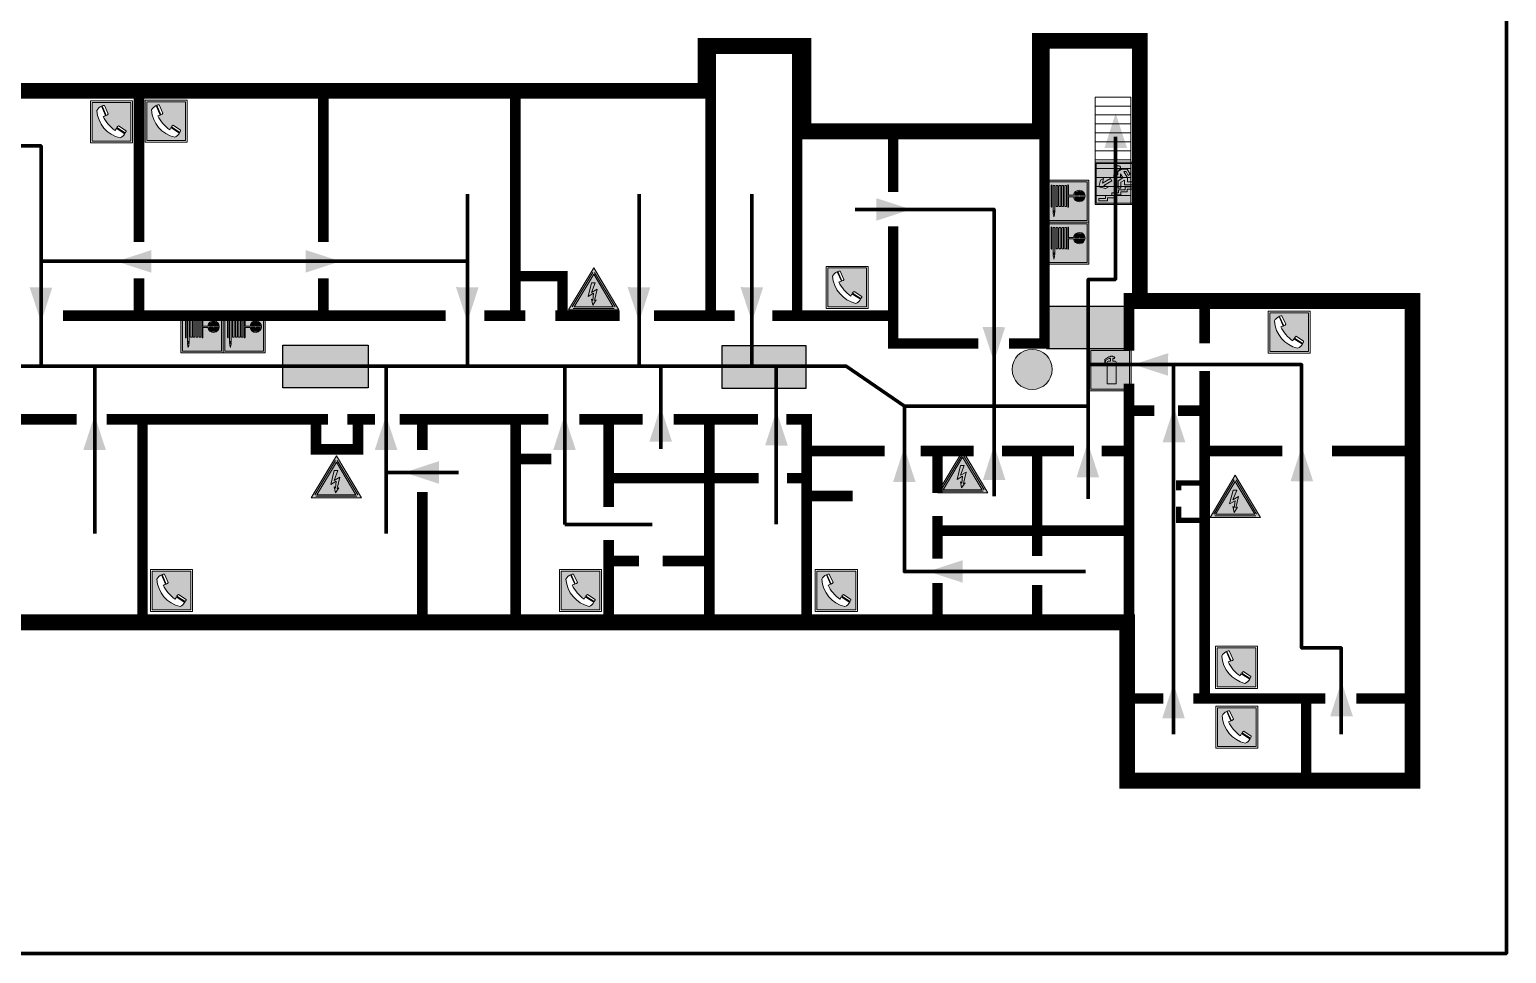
# Model space of a CAD drawing. Header units: millimetres. Extents: x 13810 to 67229, y 12374 to 21950.
# Drawn here: x 27938.9 to 28219.3, y 18689 to 18864.5 of the extents above; entities that cross this region are included whole.
import ezdxf

# ---------------------------------------------------------------- set-up
doc = ezdxf.new("R2010")
doc.units = ezdxf.units.MM
doc.layers.add('План_Штампы', color=7, linetype='Continuous')

# ---------------------------------------------------------------- blocks, each defined once
blk = doc.blocks.new('A$C7B4425F7')
at = {"true_color": 0xffffff}
blk.add_hatch(color=7, dxfattribs=at).paths.add_polyline_path([(0, 0), (-16, 0), (-16, -8), (0, -8)])
h = blk.add_hatch(color=126)
h.paths.add_polyline_path([(-0.2, -0.2), (-15.8, -0.2), (-15.8, -7.8), (-0.2, -7.8)])
h.paths.add_polyline_path([(-11.76, -2.03), (-11.76, -3.66), (-11.17, -3.66, -0.568275), (-11.17, -6.18), (-12.58, -6.18), (-12.58, -2.03)], flags=16)
h.paths.add_polyline_path([(-13.33, -4.12, -0.495768), (-13.59, -6.18), (-15.03, -6.18), (-15.03, -2.03), (-13.59, -2.03, -0.487973)], flags=16)
h.paths.add_polyline_path([(-10.25, -2.03), (-9.48, -2.03), (-9.48, -6.18), (-10.25, -6.18)], flags=16)
h.paths.add_polyline_path([(-13.84, -3.69), (-14.24, -3.69), (-14.24, -3.03), (-13.9, -3.03, -0.692621)], flags=0)
h.paths.add_polyline_path([(-9.15, -2.03), (-8.4, -2.03), (-8.04, -3.07), (-7.68, -2.03), (-6.93, -2.03), (-7.64, -4.1), (-6.93, -6.18), (-7.68, -6.18), (-8.04, -5.14), (-8.4, -6.18), (-9.15, -6.18), (-8.44, -4.1)], flags=16)
h.paths.add_polyline_path([(-11.76, -4.46), (-11.42, -4.46, -0.692621), (-11.36, -5.12), (-11.76, -5.12)], flags=0)
h.paths.add_polyline_path([(-13.9, -5.2), (-14.24, -5.2), (-14.24, -4.55), (-13.84, -4.55, -0.708038)], flags=0)
edge = h.paths.add_edge_path(flags=16)
edge.add_ellipse((-5.51, -4.08), major_axis=(0, 2.05), ratio=0.586184, start_angle=0, end_angle=360)
edge = h.paths.add_edge_path(flags=0)
edge.add_ellipse((-5.51, -4.08), major_axis=(0, 1.14), ratio=0.454828, start_angle=0, end_angle=360)
h.paths.add_polyline_path([(-4.13, -4.96, 0.377264), (-3.48, -4.52, 0.0555), (-3.16, -2.03), (-1.66, -2.03), (-1.66, -4.96), (-0.96, -4.96), (-0.96, -7.01), (-1.75, -7.01), (-1.75, -6.18), (-3.3, -6.18), (-3.3, -7.02), (-4.13, -7.02)], flags=16)
h.paths.add_polyline_path([(-2.73, -2.91), (-2.28, -2.91), (-2.28, -4.96), (-3.05, -4.96, 0.079136)], flags=0)
at = {"color": 126}
blk.add_lwpolyline([(-16, -8), (0, -8), (0, 0), (-16, 0)], close=True, dxfattribs=at)
blk = doc.blocks.new('вниз 3')
at = {"lineweight": 0, "true_color": 0xffffff}
h = blk.add_hatch(color=7, dxfattribs=at)
h.dxf.hatch_style = 1
h.paths.add_polyline_path([(40997.5, -4475.69), (40997.25, -4475.28), (40995.76, -4476.15), (40995.97, -4475.23), (40995.39, -4475.56), (40995.05, -4476.83), (40996.33, -4477.17), (40996.91, -4476.83), (40996, -4476.55)], flags=0)
h.paths.add_polyline_path([(40999.81, -4473.95), (41000.22, -4473.95), (41000.64, -4474.67), (41001.03, -4474.43), (41000.46, -4473.49), (41000.42, -4473.49), (40999.43, -4473.49), (40998.68, -4473.92), (40998.68, -4474.57), (40997.88, -4474.57), (40997.88, -4475), (40999.14, -4475), (40999.14, -4474.43), (40999.14, -4474.38), (40999.59, -4475.15), (40998.72, -4475.67), (40998.72, -4477.06), (40999.24, -4477.06), (40999.24, -4475.96), (40999.95, -4475.56), (40999.95, -4476.43), (41001.61, -4476.43), (41001.61, -4475.88), (41000.47, -4475.88), (41000.47, -4475.12)], flags=0)
h.paths.add_polyline_path([(40999.2, -4473.24, 1), (40998.35, -4473.24, 1)], flags=0)
h.paths.add_polyline_path([(41000.46, -4477.26), (41001.69, -4477.26), (41001.69, -4476.84), (41000.03, -4476.84), (41000.03, -4477.39), (40998.78, -4477.39), (40998.78, -4477.95), (40997.53, -4477.95), (40997.53, -4478.5), (40996.29, -4478.5), (40996.29, -4479.06), (40995.05, -4479.06), (40995.05, -4479.48), (40995.29, -4479.48), (40996.72, -4479.48), (40996.72, -4478.92), (40997.97, -4478.92), (40997.97, -4478.36), (40999.2, -4478.36), (40999.2, -4477.81), (41000.46, -4477.81)], flags=0)
h.paths.add_polyline_path([(41002.37, -4472.17), (40994.37, -4472.17), (40994.37, -4480.17), (41002.37, -4480.17)])
h.paths.add_polyline_path([(41002.16, -4479.96), (40994.57, -4479.96), (40994.57, -4472.37), (41002.16, -4472.37)], flags=16)
h.paths.add_polyline_path([(41001.61, -4475.88), (41001.61, -4476.43), (40999.95, -4476.43), (40999.95, -4475.56), (40999.24, -4475.96), (40999.24, -4477.06), (40998.72, -4477.06), (40998.72, -4475.67), (40999.59, -4475.15), (40999.14, -4474.38), (40999.14, -4474.43), (40999.14, -4475), (40997.88, -4475), (40997.88, -4474.57), (40998.68, -4474.57), (40998.68, -4473.92), (40999.43, -4473.49), (41000.42, -4473.49), (41000.46, -4473.49), (41001.03, -4474.43), (41000.64, -4474.67), (41000.22, -4473.95), (40999.81, -4473.95), (41000.47, -4475.12), (41000.47, -4475.88)], flags=0)
h.paths.add_polyline_path([(41001.69, -4476.84), (41001.69, -4477.26), (41000.46, -4477.26), (41000.46, -4477.81), (40999.2, -4477.81), (40999.2, -4478.36), (40997.97, -4478.36), (40997.97, -4478.92), (40996.72, -4478.92), (40996.72, -4479.48), (40995.05, -4479.48), (40995.05, -4479.06), (40996.29, -4479.06), (40996.29, -4478.5), (40997.53, -4478.5), (40997.53, -4477.95), (40998.78, -4477.95), (40998.78, -4477.39), (41000.03, -4477.39), (41000.03, -4476.84)], flags=0)
h.paths.add_polyline_path([(40998.35, -4473.24, -1), (40999.2, -4473.24, -1)], flags=0)
h.paths.add_polyline_path([(40997.5, -4475.69), (40996, -4476.55), (40996.91, -4476.83), (40996.33, -4477.17), (40995.05, -4476.83), (40995.39, -4475.56), (40995.97, -4475.23), (40995.76, -4476.15), (40997.25, -4475.28)], flags=0)
at = {"lineweight": 0}
h = blk.add_hatch(color=126, dxfattribs=at)
h.dxf.hatch_style = 1
h.paths.add_polyline_path([(41002.16, -4472.37), (40994.57, -4472.37), (40994.57, -4479.96), (41002.16, -4479.96)])
h.paths.add_polyline_path([(40995.97, -4475.23), (40995.76, -4476.15), (40997.25, -4475.28), (40997.5, -4475.69), (40996, -4476.55), (40996.91, -4476.83), (40996.33, -4477.17), (40995.05, -4476.83), (40995.39, -4475.56)], flags=16)
h.paths.add_polyline_path([(40997.88, -4474.57), (40998.68, -4474.57), (40998.68, -4473.92), (40999.43, -4473.49), (41000.42, -4473.49), (41000.46, -4473.49), (41001.03, -4474.43), (41000.64, -4474.67), (41000.22, -4473.95), (40999.81, -4473.95), (41000.47, -4475.12), (41000.47, -4475.88), (41001.61, -4475.88), (41001.61, -4476.43), (40999.95, -4476.43), (40999.95, -4475.56), (40999.24, -4475.96), (40999.24, -4477.06), (40998.72, -4477.06), (40998.72, -4475.67), (40999.59, -4475.15), (40999.14, -4474.38), (40999.14, -4474.43), (40999.14, -4475), (40997.88, -4475)], flags=16)
h.paths.add_polyline_path([(40998.35, -4473.24, -1), (40999.2, -4473.24, -1)], flags=16)
h.paths.add_polyline_path([(40997.53, -4477.95), (40998.78, -4477.95), (40998.78, -4477.39), (41000.03, -4477.39), (41000.03, -4476.84), (41001.69, -4476.84), (41001.69, -4477.26), (41000.46, -4477.26), (41000.46, -4477.81), (40999.2, -4477.81), (40999.2, -4478.36), (40997.97, -4478.36), (40997.97, -4478.92), (40996.72, -4478.92), (40996.72, -4479.48), (40995.05, -4479.48), (40995.05, -4479.06), (40996.29, -4479.06), (40996.29, -4478.5), (40997.53, -4478.5)], flags=16)
at = {"lineweight": 0, "true_color": 0xffffff}
h = blk.add_hatch(color=7, dxfattribs=at)
h.dxf.hatch_style = 1
h.paths.add_polyline_path([(40999.2, -4473.24, 1), (40998.35, -4473.24, 1)])
h.paths.add_polyline_path([(40999.81, -4473.95), (41000.22, -4473.95), (41000.64, -4474.67), (41001.03, -4474.43), (41000.46, -4473.49), (41000.42, -4473.49), (40999.43, -4473.49), (40998.68, -4473.92), (40998.68, -4474.57), (40997.88, -4474.57), (40997.88, -4475), (40999.14, -4475), (40999.14, -4474.43), (40999.14, -4474.38), (40999.59, -4475.15), (40998.72, -4475.67), (40998.72, -4477.06), (40999.24, -4477.06), (40999.24, -4475.96), (40999.95, -4475.56), (40999.95, -4476.43), (41001.61, -4476.43), (41001.61, -4475.88), (41000.47, -4475.88), (41000.47, -4475.12)])
h.paths.add_polyline_path([(40999.2, -4477.81), (41000.46, -4477.81), (41000.46, -4477.26), (41001.69, -4477.26), (41001.69, -4476.84), (41000.03, -4476.84), (41000.03, -4477.39), (40998.78, -4477.39), (40998.78, -4477.95), (40997.53, -4477.95), (40997.53, -4478.5), (40996.29, -4478.5), (40996.29, -4479.06), (40995.05, -4479.06), (40995.05, -4479.48), (40995.29, -4479.48), (40996.72, -4479.48), (40996.72, -4478.92), (40997.97, -4478.92), (40997.97, -4478.36), (40999.2, -4478.36)])
h.paths.add_polyline_path([(40997.5, -4475.69), (40997.25, -4475.28), (40995.76, -4476.15), (40995.97, -4475.23), (40995.39, -4475.56), (40995.05, -4476.83), (40996.33, -4477.17), (40996.91, -4476.83), (40996, -4476.55)])
at = {"color": 126, "lineweight": 0}
for points in [[(40994.37, -4472.17), (41002.37, -4472.17), (41002.37, -4480.17), (40994.37, -4480.17)], [(40994.57, -4472.37), (41002.16, -4472.37), (41002.16, -4479.96), (40994.57, -4479.96)]]:
    blk.add_lwpolyline(points, close=True, dxfattribs=at)
for points in [[(40995.05, -4476.83), (40995.39, -4475.56), (40995.97, -4475.23), (40995.76, -4476.15), (40997.25, -4475.28), (40997.5, -4475.69), (40996, -4476.55), (40996.91, -4476.83), (40996.33, -4477.17), (40995.05, -4476.83)], [(40999.14, -4474.43), (40999.14, -4475), (40997.88, -4475), (40997.88, -4474.57), (40998.68, -4474.57), (40998.68, -4473.92), (40999.43, -4473.49), (41000.42, -4473.49), (41000.46, -4473.49), (41001.03, -4474.43), (41000.64, -4474.67), (41000.22, -4473.95), (40999.81, -4473.95), (41000.47, -4475.12), (41000.47, -4475.88), (41001.61, -4475.88), (41001.61, -4476.43), (40999.95, -4476.43), (40999.95, -4475.56), (40999.24, -4475.96), (40999.24, -4477.06), (40998.72, -4477.06), (40998.72, -4475.67), (40999.59, -4475.15), (40999.14, -4474.38), (40999.14, -4474.43)], [(40995.29, -4479.48), (40995.05, -4479.48), (40995.05, -4479.06), (40996.29, -4479.06), (40996.29, -4478.5), (40997.53, -4478.5), (40997.53, -4477.95), (40998.78, -4477.95), (40998.78, -4477.39), (41000.03, -4477.39), (41000.03, -4476.84), (41001.69, -4476.84), (41001.69, -4477.26), (41000.46, -4477.26), (41000.46, -4477.81), (40999.2, -4477.81), (40999.2, -4478.36), (40997.97, -4478.36), (40997.97, -4478.92), (40996.72, -4478.92), (40996.72, -4479.48), (40995.05, -4479.48)]]:
    blk.add_lwpolyline(points, dxfattribs=at)
blk.add_circle((40998.77, -4473.24), 0.426, dxfattribs=at)
blk = doc.blocks.new('A$C32E8229D')
at = {"true_color": 0xffffff}
blk.add_hatch(color=7, dxfattribs=at).paths.add_polyline_path([(0, 0), (0, -8), (16, -8), (16, 0)])
h = blk.add_hatch(color=126)
h.paths.add_polyline_path([(0.2, -0.2), (15.8, -0.2), (15.8, -7.8), (0.2, -7.8)])
h.paths.add_polyline_path([(13.49, -2.05), (12.08, -2.05), (11.37, -2.63, 0.162397), (11.29, -2.84), (11.29, -3.63), (10.35, -3.63), (10.35, -4.05), (11.68, -4.05), (11.68, -3.48), (12.26, -4.28), (11.29, -5.1), (11.29, -6.78), (11.85, -6.78), (11.85, -5.44), (12.8, -4.64), (12.8, -5.94), (14.46, -5.94), (14.46, -5.39), (13.45, -5.39), (13.45, -3.97), (12.46, -2.59), (13.15, -2.59), (13.69, -3.34), (14.18, -3)], flags=16)
h.paths.add_polyline_path([(10.74, -1.82, 1), (11.8, -1.82, 1)], flags=16)
h.paths.add_polyline_path([(9.39, -3.59), (5.99, -3.59), (6.56, -3.03), (5.91, -3.03), (5.1, -3.83), (5.91, -4.64), (6.56, -4.64), (5.99, -4.09), (9.39, -4.09)], flags=16)
h.paths.add_polyline_path([(4.29, -1.08), (1.72, -1.08), (1.72, -6.6), (4.29, -6.6)], flags=16)
at = {"color": 126}
blk.add_lwpolyline([(16, -8), (0, -8), (0, 0), (16, 0)], close=True, dxfattribs=at)
blk = doc.blocks.new('A$C37112FD5')
at = {"true_color": 0xf5f5ff}
h = blk.add_hatch(color=7, dxfattribs=at)
h.dxf.hatch_style = 1
h.paths.add_polyline_path([(12.8, -7.4), (0, -7.4), (0, -20.2), (12.8, -20.2)])
h.paths.add_polyline_path([(12.29, -7.91), (12.29, -19.69), (0.51, -19.69), (0.51, -7.91)], flags=16)
h.paths.add_polyline_path([(4.98, -9.04, -0.42597), (5.17, -9.22), (5.17, -12.25), (5.17, -15.29, -0.432244), (4.98, -15.47), (4.83, -15.47, -0.42597), (4.64, -15.29), (4.64, -12.25), (4.64, -9.22, -0.432244), (4.83, -9.04)], flags=0)
h.paths.add_polyline_path([(4.28, -9.22), (4.28, -12.25), (4.28, -15.29, -0.432244), (4.09, -15.47), (3.94, -15.47, -0.42597), (3.75, -15.29), (3.75, -12.25), (3.75, -9.22, -0.432244), (3.94, -9.04), (4.09, -9.04, -0.42597)], flags=0)
h.paths.add_polyline_path([(5.72, -9.04), (5.87, -9.04, -0.42597), (6.06, -9.22), (6.06, -12.25), (6.06, -15.29, -0.432244), (5.87, -15.47), (5.72, -15.47, -0.42597), (5.53, -15.29), (5.53, -12.25), (5.53, -9.22, -0.432244)], flags=0)
h.paths.add_polyline_path([(6.42, -8.9), (6.5, -8.9, -0.42597), (6.69, -9.08), (6.69, -12.03), (8.21, -12.03, -15.824349), (8.21, -12.47), (6.69, -12.47), (6.69, -15.42, -0.432244), (6.5, -15.6), (6.42, -15.6)], flags=0)
h.paths.add_polyline_path([(3.39, -9.22), (3.39, -12.25), (3.39, -15.29, -0.432244), (3.2, -15.47), (3.05, -15.47, -0.42597), (2.85, -15.29), (2.85, -12.25), (2.85, -9.22, -0.432244), (3.05, -9.04), (3.2, -9.04, -0.42597)], flags=0)
h.paths.add_polyline_path([(2.5, -9.22), (2.5, -16.71), (1.96, -16.71), (1.96, -9.22, -0.432244), (2.15, -9.04), (2.31, -9.04, -0.42597)], flags=0)
h.paths.add_polyline_path([(1.61, -8.9), (1.61, -15.6), (1.57, -15.6, -0.42597), (1.37, -15.42), (1.37, -12.03), (1.37, -9.09, -0.432244), (1.57, -8.9)], flags=0)
h.paths.add_polyline_path([(9.76, -10.81), (9.76, -12.03), (8.49, -12.03, -0.336371)], flags=0)
h.paths.add_polyline_path([(8.49, -12.47), (9.76, -12.47), (9.76, -13.7, -0.336371)], flags=0)
h.paths.add_polyline_path([(10.11, -10.81, -0.336371), (11.38, -12.03), (10.11, -12.03)], flags=0)
h.paths.add_polyline_path([(10.11, -12.47), (11.38, -12.47, -0.336371), (10.11, -13.7)], flags=0)
h.paths.add_polyline_path([(2.5, -16.84), (2.5, -17.05), (1.97, -17.05), (1.97, -16.84)], flags=0)
h.paths.add_polyline_path([(2.5, -17.24, -0.033778), (2.24, -18.6, -0.033778), (1.97, -17.24)], flags=0)
h = blk.add_hatch(color=242)
h.dxf.hatch_style = 1
h.paths.add_polyline_path([(12.29, -7.91), (0.51, -7.91), (0.51, -19.69), (12.29, -19.69)])
h.paths.add_polyline_path([(6.42, -15.6), (6.42, -8.9), (6.5, -8.9, -0.42597), (6.69, -9.08), (6.69, -12.03), (8.21, -12.03, -15.824349), (8.21, -12.47), (6.69, -12.47), (6.69, -15.42, -0.432244), (6.5, -15.6)], flags=16)
h.paths.add_polyline_path([(5.87, -15.47), (5.72, -15.47, -0.42597), (5.53, -15.29), (5.53, -12.25), (5.53, -9.22, -0.432244), (5.72, -9.04), (5.87, -9.04, -0.42597), (6.06, -9.22), (6.06, -12.25), (6.06, -15.29, -0.432244)], flags=16)
h.paths.add_polyline_path([(4.98, -15.47), (4.83, -15.47, -0.42597), (4.64, -15.29), (4.64, -12.25), (4.64, -9.22, -0.432244), (4.83, -9.04), (4.98, -9.04, -0.42597), (5.17, -9.22), (5.17, -12.25), (5.17, -15.29, -0.432244)], flags=16)
h.paths.add_polyline_path([(4.09, -15.47), (3.94, -15.47, -0.42597), (3.75, -15.29), (3.75, -12.25), (3.75, -9.22, -0.432244), (3.94, -9.04), (4.09, -9.04, -0.42597), (4.28, -9.22), (4.28, -12.25), (4.28, -15.29, -0.432244)], flags=16)
h.paths.add_polyline_path([(3.2, -15.47), (3.05, -15.47, -0.42597), (2.85, -15.29), (2.85, -12.25), (2.85, -9.22, -0.432244), (3.05, -9.04), (3.2, -9.04, -0.42597), (3.39, -9.22), (3.39, -12.25), (3.39, -15.29, -0.432244)], flags=16)
h.paths.add_polyline_path([(2.5, -17.05), (1.97, -17.05), (1.97, -16.84), (2.5, -16.84)], flags=16)
h.paths.add_polyline_path([(2.5, -17.24, -0.033778), (2.24, -18.6, -0.033778), (1.97, -17.24)], flags=16)
h.paths.add_polyline_path([(2.5, -16.71), (1.96, -16.71), (1.96, -9.22, -0.432244), (2.15, -9.04), (2.31, -9.04, -0.42597), (2.5, -9.22)], flags=16)
h.paths.add_polyline_path([(1.61, -15.6), (1.57, -15.6, -0.42597), (1.37, -15.42), (1.37, -12.03), (1.37, -9.09, -0.432244), (1.57, -8.9), (1.61, -8.9)], flags=16)
h.paths.add_polyline_path([(8.49, -12.47), (9.76, -12.47), (9.76, -13.7, -0.336371)], flags=0)
h.paths.add_polyline_path([(10.11, -13.7), (10.11, -12.47), (11.38, -12.47, -0.336371)], flags=0)
h.paths.add_polyline_path([(8.49, -12.03, -0.336371), (9.76, -10.81), (9.76, -12.03)], flags=0)
h.paths.add_polyline_path([(10.11, -12.03), (10.11, -10.81, -0.336371), (11.38, -12.03)], flags=0)
h = blk.add_hatch(color=7, dxfattribs=at)
h.dxf.hatch_style = 1
h.paths.add_polyline_path([(1.61, -8.9), (1.57, -8.9, 0.432244), (1.37, -9.09), (1.37, -12.03), (1.37, -15.42, 0.42597), (1.57, -15.6), (1.61, -15.6)])
h.paths.add_polyline_path([(2.5, -9.22, 0.42597), (2.31, -9.04), (2.15, -9.04, 0.432244), (1.96, -9.22), (1.96, -16.71), (2.5, -16.71)])
h.paths.add_polyline_path([(2.5, -16.84), (1.97, -16.84), (1.97, -17.05), (2.5, -17.05)])
h.paths.add_polyline_path([(2.5, -17.24), (1.97, -17.24, 0.033778), (2.24, -18.6, 0.033778)])
h.paths.add_polyline_path([(3.39, -12.25), (3.39, -9.22, 0.42597), (3.2, -9.04), (3.05, -9.04, 0.432244), (2.85, -9.22), (2.85, -12.25), (2.85, -15.29, 0.42597), (3.05, -15.47), (3.2, -15.47, 0.432244), (3.39, -15.29)])
h.paths.add_polyline_path([(4.28, -12.25), (4.28, -9.22, 0.42597), (4.09, -9.04), (3.94, -9.04, 0.432244), (3.75, -9.22), (3.75, -12.25), (3.75, -15.29, 0.42597), (3.94, -15.47), (4.09, -15.47, 0.432244), (4.28, -15.29)])
h.paths.add_polyline_path([(5.17, -12.25), (5.17, -9.22, 0.42597), (4.98, -9.04), (4.83, -9.04, 0.432244), (4.64, -9.22), (4.64, -12.25), (4.64, -15.29, 0.42597), (4.83, -15.47), (4.98, -15.47, 0.432244), (5.17, -15.29)])
h.paths.add_polyline_path([(6.06, -12.25), (6.06, -9.22, 0.42597), (5.87, -9.04), (5.72, -9.04, 0.432244), (5.53, -9.22), (5.53, -12.25), (5.53, -15.29, 0.42597), (5.72, -15.47), (5.87, -15.47, 0.432244), (6.06, -15.29)])
h.paths.add_polyline_path([(6.69, -12.47), (8.21, -12.47, 15.824349), (8.21, -12.03), (6.69, -12.03), (6.69, -9.08, 0.42597), (6.5, -8.9), (6.42, -8.9), (6.42, -15.6), (6.5, -15.6, 0.432244), (6.69, -15.42)])
h.paths.add_polyline_path([(8.49, -12.47), (9.76, -12.47), (9.76, -13.7, -0.336371)], flags=16)
h.paths.add_polyline_path([(8.49, -12.03, -0.336371), (9.76, -10.81), (9.76, -12.03)], flags=16)
h.paths.add_polyline_path([(10.11, -12.47), (11.38, -12.47, -0.336371), (10.11, -13.7)], flags=16)
h.paths.add_polyline_path([(10.11, -12.03), (10.11, -10.81, -0.336371), (11.38, -12.03)], flags=16)
h = blk.add_hatch(color=242)
h.dxf.hatch_style = 1
h.paths.add_polyline_path([(9.76, -10.81, 0.336371), (8.49, -12.03), (9.76, -12.03)])
h.paths.add_polyline_path([(10.11, -10.81), (10.11, -12.03), (11.38, -12.03, 0.336371)])
h.paths.add_polyline_path([(11.38, -12.47), (10.11, -12.47), (10.11, -13.7, 0.336371)])
h.paths.add_polyline_path([(9.76, -12.47), (8.49, -12.47, 0.336371), (9.76, -13.7)])
at = {"color": 242, "lineweight": 5}
for p, q in [((0, -20.2), (0, -7.4)), ((0, -7.4), (12.8, -7.4)), ((1.57, -8.9), (1.61, -8.9)), ((1.61, -8.9), (1.61, -15.6)), ((6.42, -8.9), (6.42, -15.6)), ((6.5, -8.9), (6.42, -8.9)), ((12.8, -20.2), (12.8, -7.4)), ((1.37, -12.03), (1.37, -9.08)), ((1.37, -12.03), (1.37, -15.42)), ((1.96, -16.71), (1.96, -9.22)), ((2.15, -9.04), (2.31, -9.04)), ((2.5, -16.71), (2.5, -9.22)), ((2.85, -12.25), (2.85, -9.22)), ((2.85, -12.25), (2.85, -15.29)), ((3.05, -9.04), (3.2, -9.04)), ((3.39, -12.25), (3.39, -9.22)), ((3.39, -12.25), (3.39, -15.29)), ((3.75, -12.25), (3.75, -9.22)), ((3.75, -12.25), (3.75, -15.29)), ((3.94, -9.04), (4.09, -9.04)), ((4.28, -12.25), (4.28, -9.22)), ((4.28, -12.25), (4.28, -15.29)), ((4.64, -12.25), (4.64, -9.22)), ((4.64, -12.25), (4.64, -15.29)), ((4.83, -9.04), (4.98, -9.04)), ((5.17, -12.25), (5.17, -9.22)), ((5.17, -12.25), (5.17, -15.29)), ((5.53, -12.25), (5.53, -9.22)), ((5.53, -12.25), (5.53, -15.29)), ((5.72, -9.04), (5.87, -9.04)), ((6.06, -12.25), (6.06, -9.22)), ((6.06, -12.25), (6.06, -15.29)), ((6.69, -12.03), (6.69, -9.08)), ((8.21, -12.03), (6.69, -12.03)), ((8.21, -12.47), (6.69, -12.47)), ((6.69, -12.47), (6.69, -15.42)), ((9.76, -12.03), (8.49, -12.03)), ((9.76, -12.47), (8.49, -12.47)), ((9.76, -10.81), (9.76, -12.03)), ((9.76, -12.47), (9.76, -13.7)), ((10.11, -10.81), (10.11, -12.03)), ((11.38, -12.03), (10.11, -12.03)), ((11.38, -12.47), (10.11, -12.47)), ((10.11, -12.47), (10.11, -13.7)), ((1.57, -15.6), (1.61, -15.6)), ((1.96, -16.71), (2.5, -16.71)), ((1.97, -16.84), (2.5, -16.84)), ((1.97, -17.05), (1.97, -16.84)), ((2.5, -17.05), (1.97, -17.05)), ((1.97, -17.24), (2.5, -17.24)), ((2.5, -16.84), (2.5, -17.05)), ((3.05, -15.47), (3.2, -15.47)), ((3.94, -15.47), (4.09, -15.47)), ((4.83, -15.47), (4.98, -15.47)), ((5.72, -15.47), (5.87, -15.47)), ((6.42, -15.6), (6.5, -15.6)), ((0, -20.2), (12.8, -20.2))]:
    blk.add_line(p, q, dxfattribs=at)
blk.add_lwpolyline([(0.51, -7.91), (12.29, -7.91), (12.29, -19.69), (0.51, -19.69)], close=True, dxfattribs=at)
for centre, radius, start, end in [((1.56, -9.09), 0.182, 87.1027, 180.6071), ((6.51, -9.09), 0.182, 359.3929, 92.8973), ((2.15, -9.22), 0.182, 87.1027, 180.6071), ((2.32, -9.22), 0.182, 359.3929, 92.8973), ((3.04, -9.22), 0.182, 87.1027, 180.6071), ((3.21, -9.22), 0.182, 359.3929, 92.8973), ((3.93, -9.22), 0.182, 87.1027, 180.6071), ((4.1, -9.22), 0.182, 359.3929, 92.8973), ((4.82, -9.22), 0.182, 87.1027, 180.6071), ((4.99, -9.22), 0.182, 359.3929, 92.8973), ((5.71, -9.22), 0.182, 87.1027, 180.6071), ((5.88, -9.22), 0.182, 359.3929, 92.8973), ((9.93, -12.25), 1.74, 187.2319, 172.7681), ((9.93, -12.25), 1.46, 96.9927, 171.3585), ((9.93, -12.25), 1.46, 188.6415, 263.0073), ((9.93, -12.25), 1.46, 8.6415, 83.0073), ((9.93, -12.25), 1.46, 276.9927, 351.3585), ((1.56, -15.42), 0.182, 179.3929, 272.8973), ((12.17, -15.98), 10.27, 187.041, 194.7793), ((-7.7, -15.98), 10.27, 345.2207, 352.959), ((3.04, -15.29), 0.182, 179.3929, 272.8973), ((3.21, -15.29), 0.182, 267.1027, 0.6071), ((3.93, -15.29), 0.182, 179.3929, 272.8973), ((4.1, -15.29), 0.182, 267.1027, 0.6071), ((4.82, -15.29), 0.182, 179.3929, 272.8973), ((4.99, -15.29), 0.182, 267.1027, 0.6071), ((5.71, -15.29), 0.182, 179.3929, 272.8973), ((5.88, -15.29), 0.182, 267.1027, 0.6071), ((6.51, -15.42), 0.182, 267.1027, 0.6071)]:
    blk.add_arc(centre, radius, start, end, dxfattribs=at)
blk = doc.blocks.new('A$C456E1F9C')
at = {"lineweight": 5}
h = blk.add_hatch(color=242, dxfattribs=at)
h.paths.add_polyline_path([(0.51, -1.47), (0.51, -13.26), (12.29, -13.26), (12.29, -1.47)])
h.paths.add_polyline_path([(5.42, -4.95, -0.254479), (4.78, -5.4), (3.52, -2.53, -0.209735), (4.23, -2.4)], flags=16)
h.paths.add_polyline_path([(8.53, -8.6), (10.87, -10.17), (10.54, -10.76), (8.03, -9.13, -0.192251)], flags=16)
h.paths.add_polyline_path([(4.61, -5.49, 0.005518), (3.87, -5.72, 0.128647), (7.49, -10.01, 0.00809), (7.83, -9.33), (10.47, -10.97, -0.16736), (8.99, -12.25, -0.327862), (1.95, -3.95, -0.166952), (3.36, -2.62)], flags=16)
at = {"color": 242, "lineweight": 5}
for p, q in [((0, -13.77), (0, -0.97)), ((12.8, -0.97), (0, -0.97)), ((4.61, -5.49), (3.36, -2.62)), ((3.52, -2.53), (4.78, -5.4)), ((4.23, -2.4), (5.42, -4.95)), ((12.8, -13.77), (12.8, -0.97)), ((10.81, -10.12), (8.53, -8.6)), ((7.83, -9.33), (10.47, -10.97)), ((8.03, -9.13), (10.54, -10.76)), ((10.54, -10.76), (10.8, -10.3)), ((10.8, -10.3), (10.81, -10.12)), ((0, -13.77), (12.8, -13.77))]:
    blk.add_line(p, q, dxfattribs=at)
blk.add_lwpolyline([(0.51, -1.47), (12.29, -1.47), (12.29, -13.26), (0.51, -13.26)], close=True, dxfattribs=at)
for centre, radius, start, end in [((4.59, -5.34), 2.99, 114.2845, 152.1974), ((11.12, -3.31), 9.19, 183.9915, 256.6009), ((4.02, -3.27), 0.891, 76.3284, 123.7092), ((14.98, -39.1), 35.17, 107.1487, 108.4135), ((13.86, -0.94), 11.08, 205.5536, 234.8762), ((4.68, -4.59), 0.824, 276.9621, 334.0723), ((8.94, -9.5), 0.989, 114.4092, 157.9388), ((-13.31, 0.8), 23.44, 332.5487, 334.4027), ((7.87, -9.46), 3, 291.9291, 329.9329)]:
    blk.add_arc(centre, radius, start, end, dxfattribs=at)
blk = doc.blocks.new('A$C3E6D3DDE')
at = {"lineweight": 5}
h = blk.add_hatch(color=40, dxfattribs=at)
h.paths.add_polyline_path([(24.1, 1.45), (16.46, -11.35), (31.74, -11.35)])
h.paths.add_polyline_path([(24.09, -0.46), (30.03, -10.41), (18.14, -10.41)], flags=16)
h.paths.add_polyline_path([(24.54, -3.08), (23.41, -6.02), (25.13, -5.01), (24.33, -8.5), (24.82, -8.27), (23.79, -9.86), (23.4, -8.04), (23.8, -8.43), (24.04, -6.29), (22.39, -7.25), (23.44, -3.08)], flags=0)
h = blk.add_hatch(color=256, dxfattribs=at)
h.paths.add_polyline_path([(24.37, 0.03, 0.567511), (23.82, 0.03), (17.59, -10.4, 0.582454), (17.86, -10.88), (30.32, -10.88, 0.582149), (30.6, -10.4)])
h.paths.add_polyline_path([(24.09, -0.46), (18.14, -10.41), (30.03, -10.41)], flags=16)
h.paths.add_polyline_path([(24.54, -3.08), (23.41, -6.02), (25.13, -5.01), (24.33, -8.5), (24.82, -8.27), (23.79, -9.86), (23.4, -8.04), (23.8, -8.43), (24.04, -6.29), (22.39, -7.25), (23.44, -3.08)], flags=0)
h = blk.add_hatch(color=40, dxfattribs=at)
h.paths.add_polyline_path([(24.09, -0.46), (18.14, -10.41), (30.03, -10.41)])
h.paths.add_polyline_path([(24.82, -8.27), (23.79, -9.86), (23.4, -8.04), (23.8, -8.43), (24.04, -6.29), (22.39, -7.25), (23.44, -3.08), (24.54, -3.08), (23.41, -6.02), (25.13, -5.01), (24.33, -8.5)], flags=16)
at = {"color": 40, "lineweight": 5}
for p, q in [((16.46, -11.35), (24.1, 1.45)), ((24.1, 1.45), (31.74, -11.35))]:
    blk.add_line(p, q, dxfattribs=at)
at = {"lineweight": 5}
for p, q in [((17.59, -10.4), (23.82, 0.03)), ((24.37, 0.03), (30.6, -10.4)), ((18.14, -10.41), (24.09, -0.46)), ((23.44, -3.08), (22.39, -7.25)), ((23.41, -6.02), (24.54, -3.08)), ((24.54, -3.08), (23.44, -3.08)), ((24.09, -0.46), (30.03, -10.41)), ((22.39, -7.25), (24.04, -6.29)), ((23.8, -8.43), (23.4, -8.04)), ((23.4, -8.04), (23.79, -9.86)), ((25.13, -5.01), (23.41, -6.02)), ((23.79, -9.86), (24.82, -8.27)), ((24.04, -6.29), (23.8, -8.43)), ((24.33, -8.5), (25.13, -5.01)), ((24.82, -8.27), (24.33, -8.5)), ((17.86, -10.88), (30.32, -10.88)), ((18.14, -10.41), (30.03, -10.41))]:
    blk.add_line(p, q, dxfattribs=at)
at = {"color": 50, "lineweight": 5}
blk.add_line((31.74, -11.35), (16.46, -11.35), dxfattribs=at)
blk = doc.blocks.new('A$C3AD82952')
at = {"true_color": 0xf5f5ff}
h = blk.add_hatch(color=7, dxfattribs=at)
h.dxf.hatch_style = 1
h.paths.add_polyline_path([(8.21, 8.73, 0.414214), (7.89, 9.05), (7.22, 9.05), (7.22, 9.92), (7.59, 9.92, 1), (7.57, 10.36), (7.22, 10.36), (7.22, 10.6), (6.43, 10.6), (6.43, 10.36), (6.01, 10.36), (4.74, 9.59), (4.74, 8.69), (4.98, 8.73), (4.98, 9.26), (6.12, 9.91), (6.43, 9.91), (6.43, 9.05), (5.76, 9.05, 0.414214), (5.44, 8.73), (5.44, 2.2), (8.21, 2.2)], flags=0)
h.paths.add_polyline_path([(12.8, 12.8), (0, 12.8), (0, 0), (12.8, 0)])
h.paths.add_polyline_path([(0.51, 12.29), (12.29, 12.29), (12.29, 0.51), (0.51, 0.51)], flags=16)
h.paths.add_polyline_path([(4.74, 9.59), (6.01, 10.36), (6.43, 10.36), (6.43, 10.6), (7.22, 10.6), (7.22, 10.36), (7.59, 10.36, -0.94586), (7.59, 9.92), (7.22, 9.92), (7.22, 9.05), (7.89, 9.05, -0.414214), (8.21, 8.73), (8.21, 2.2), (5.44, 2.2), (5.44, 8.73, -0.414214), (5.76, 9.05), (6.43, 9.05), (6.43, 9.91), (6.12, 9.91), (4.98, 9.26), (4.98, 8.73), (4.74, 8.69)], flags=0)
h = blk.add_hatch(color=242)
h.dxf.hatch_style = 1
h.paths.add_polyline_path([(12.29, 12.29), (0.51, 12.29), (0.51, 0.51), (12.29, 0.51)])
h.paths.add_polyline_path([(4.74, 8.69), (4.74, 9.59), (6.01, 10.36), (6.43, 10.36), (6.43, 10.6), (7.22, 10.6), (7.22, 10.36), (7.59, 10.36, -0.94586), (7.59, 9.92), (7.22, 9.92), (7.22, 9.05), (7.89, 9.05, -0.414214), (8.21, 8.73), (8.21, 2.2), (5.44, 2.2), (5.44, 8.73, -0.414214), (5.76, 9.05), (6.43, 9.05), (6.43, 9.91), (6.12, 9.91), (4.98, 9.26), (4.98, 8.73)], flags=16)
h = blk.add_hatch(color=7, dxfattribs=at)
h.dxf.hatch_style = 1
h.paths.add_polyline_path([(8.21, 8.73, 0.414214), (7.89, 9.05), (7.22, 9.05), (7.22, 9.92), (7.59, 9.92, 1), (7.57, 10.36), (7.22, 10.36), (7.22, 10.6), (6.43, 10.6), (6.43, 10.36), (6.01, 10.36), (4.74, 9.59), (4.74, 8.69), (4.98, 8.73), (4.98, 9.26), (6.12, 9.91), (6.43, 9.91), (6.43, 9.05), (5.76, 9.05, 0.414214), (5.44, 8.73), (5.44, 2.2), (8.21, 2.2)])
at = {"color": 242, "lineweight": 5}
for p, q in [((0, 0), (0, 12.8)), ((0, 12.8), (12.8, 12.8)), ((6.01, 10.36), (4.74, 9.59)), ((4.74, 9.59), (4.74, 8.69)), ((4.98, 9.26), (6.12, 9.91)), ((4.98, 8.73), (4.98, 9.26)), ((5.76, 9.05), (6.43, 9.05)), ((6.01, 10.36), (6.43, 10.36)), ((6.12, 9.91), (6.43, 9.91)), ((7.22, 10.6), (6.43, 10.6)), ((6.43, 10.6), (6.43, 10.36)), ((6.43, 9.91), (6.43, 9.05)), ((7.22, 10.36), (7.22, 10.6)), ((7.59, 10.36), (7.22, 10.36)), ((7.22, 9.05), (7.22, 9.92)), ((7.59, 9.92), (7.22, 9.92)), ((7.89, 9.05), (7.22, 9.05)), ((12.8, 0), (12.8, 12.8)), ((4.74, 8.69), (4.98, 8.73)), ((5.44, 2.2), (5.44, 8.73)), ((8.21, 2.2), (8.21, 8.73)), ((0, 0), (12.8, 0)), ((5.44, 2.2), (8.21, 2.2))]:
    blk.add_line(p, q, dxfattribs=at)
blk.add_lwpolyline([(0.51, 12.29), (12.29, 12.29), (12.29, 0.51), (0.51, 0.51)], close=True, dxfattribs=at)
for centre, radius, start, end in [((5.76, 8.73), 0.32, 90, 180), ((7.58, 10.14), 0.223, 273.1875, 86.8125), ((7.89, 8.73), 0.32, 0, 90)]:
    blk.add_arc(centre, radius, start, end, dxfattribs=at)
blk = doc.blocks.new('A$C7B8C2D5B')
at = {"lineweight": 0}
h = blk.add_hatch(color=5, dxfattribs=at)
h.dxf.hatch_style = 1
h.paths.add_polyline_path([(1.4, -3.02, 1), (-2.11, -3.02, 1)])
at = {"color": 5, "lineweight": 0}
blk.add_circle((-0.36, -3.02), 1.75, dxfattribs=at)

msp = doc.modelspace()

# ---------------------------------------------------------------- linework, layer by layer
at = {"color": 2, "lineweight": 100}
msp.add_lwpolyline([(27619.29, 19083.98), (28219.29, 19083.98), (28219.29, 18688.98), (27619.29, 18688.98)], close=True, dxfattribs=at)
at = {"lineweight": 100}
for points, const_width in [([(27745.29, 18751.88), (28147.28, 18751.88), (28147.28, 18721.8), (28201.46, 18721.8), (28201.46, 18812.92), (28149.68, 18812.92), (28149.68, 18862.32), (28130.73, 18862.32), (28130.73, 18845.13), (28085.83, 18845.13), (28085.83, 18861.35), (28067.2, 18861.35), (28067.2, 18852.82), (27728.34, 18852.82)], 3), ([(28084.61, 18861.22), (28084.61, 18810.11)], 2), ([(28124.85, 18804.85), (28131.59, 18804.85), (28131.59, 18861.85)], 2), ([(28068.18, 18860.68), (28068.18, 18810.11)], 2), ([(27959.65, 18824.11), (27959.65, 18852.86)], 2), ([(27994.64, 18824.11), (27994.64, 18852.86)], 2), ([(28031.12, 18852.66), (28031.12, 18810.11)], 2), ([(28102.85, 18845.13), (28102.85, 18833.61)], 2), ([(28079.92, 18810.11), (28102.85, 18810.11), (28102.85, 18827.09)], 2), ([(27959.65, 18810.11), (27959.65, 18817.24)], 2), ([(27994.64, 18810.11), (27994.64, 18817.24)], 2), ([(28040.05, 18810.11), (28040.05, 18817.64), (28031.12, 18817.64)], 2), ([(28147.61, 18803.5), (28147.61, 18814.44)], 2), ([(28161.99, 18812.92), (28161.99, 18804.89)], 2), ([(27945.21, 18810.11), (28017.87, 18810.11)], 2), ([(28025.24, 18810.11), (28033.02, 18810.11)], 2), ([(28038.7, 18810.11), (28050.9, 18810.11)], 2), ([(28057.42, 18810.11), (28072.77, 18810.11)], 2), ([(28102.85, 18810.11), (28102.85, 18804.85), (28119.03, 18804.85)], 2), ([(28156.9, 18792.07), (28161.99, 18792.07), (28161.99, 18799.6)], 2), ([(28147.61, 18784.42), (28147.61, 18797.23)], 2), ([(28147.61, 18792.07), (28152.42, 18792.07)], 2), ([(28161.99, 18792.07), (28161.99, 18737.41), (28159.83, 18737.41)], 2), ([(27906.95, 18786.44), (27913.47, 18786.44), (27913.47, 18790.43), (27947.79, 18790.43)], 2), ([(27953.52, 18790.43), (27995.55, 18790.43)], 2), ([(27960.32, 18790.43), (27960.32, 18752.51)], 2), ([(28001.22, 18790.43), (28001.22, 18784.74), (27993.24, 18784.74), (27993.24, 18790.43)], 2), ([(27999.2, 18790.43), (28004.48, 18790.43)], 2), ([(28009.14, 18790.43), (28037.39, 18790.43)], 2), ([(28013.45, 18790.43), (28013.45, 18784.61)], 2), ([(28031.17, 18790.43), (28031.17, 18751.44)], 2), ([(28043.24, 18790.43), (28055.3, 18790.43)], 2), ([(28048.81, 18790.43), (28048.81, 18773.76)], 2), ([(28061.15, 18790.43), (28077.19, 18790.43)], 2), ([(28067.95, 18790.43), (28067.95, 18752.01)], 2), ([(28082.54, 18790.43), (28086.4, 18790.43), (28086.4, 18752.41)], 2), ([(28031.17, 18782.89), (28037.93, 18782.89)], 2), ([(28086.4, 18784.42), (28101.23, 18784.42)], 2), ([(28108.04, 18784.42), (28118.11, 18784.42)], 2), ([(28111.27, 18784.42), (28111.27, 18776.47)], 2), ([(28123.53, 18784.42), (28137.18, 18784.42)], 2), ([(28130.18, 18784.42), (28130.18, 18764.5)], 2), ([(28142.44, 18784.42), (28147.61, 18784.42), (28147.61, 18721.31)], 2), ([(28161.99, 18784.41), (28176.76, 18784.41)], 2), ([(28186.18, 18784.41), (28200.73, 18784.41)], 2), ([(28048.81, 18779.26), (28067.95, 18779.26)], 2), ([(28067.95, 18779.26), (28077.32, 18779.26)], 2), ([(28086.4, 18779.26), (28082.71, 18779.26)], 2), ([(28157.04, 18776.94), (28157.04, 18778.33), (28161.76, 18778.33)], 1), ([(28013.45, 18776.63), (28013.45, 18752.31)], 2), ([(28086.4, 18775.87), (28095.13, 18775.87)], 2), ([(28111.27, 18772.06), (28111.27, 18764)], 2), ([(28161.89, 18771.23), (28157.04, 18771.23), (28157.04, 18773.82)], 1), ([(28111.27, 18769.29), (28147.61, 18769.29)], 2), ([(28048.81, 18767.51), (28048.81, 18752.76)], 2), ([(28048.81, 18763.51), (28054.56, 18763.51)], 2), ([(28067.95, 18763.51), (28059.07, 18763.51)], 2), ([(28111.27, 18759.33), (28111.27, 18752.53)], 2), ([(28130.18, 18758.96), (28130.18, 18752.15)], 2), ([(28154.17, 18737.41), (28148.27, 18737.41)], 2), ([(28161.99, 18737.41), (28184.87, 18737.41)], 2), ([(28181.25, 18737.41), (28181.25, 18722.49)], 2), ([(28190.77, 18737.41), (28201.93, 18737.41)], 2)]:
    msp.add_lwpolyline(points, dxfattribs=dict(at, const_width=const_width))
at = {"lineweight": 0}
for points in [[(28141.21, 18849.95), (28148, 18849.95), (28148, 18851.65), (28141.21, 18851.65)], [(28141.21, 18848.25), (28148, 18848.25), (28148, 18849.95), (28141.21, 18849.95)], [(28141.21, 18846.55), (28148, 18846.55), (28148, 18848.25), (28141.21, 18848.25)], [(28141.21, 18844.85), (28148, 18844.85), (28148, 18846.55), (28141.21, 18846.55)], [(28141.21, 18843.15), (28148, 18843.15), (28148, 18844.85), (28141.21, 18844.85)], [(28141.21, 18841.45), (28148, 18841.45), (28148, 18843.15), (28141.21, 18843.15)], [(28141.21, 18839.75), (28148, 18839.75), (28148, 18841.45), (28141.21, 18841.45)], [(28141.21, 18838.06), (28148, 18838.06), (28148, 18839.75), (28141.21, 18839.75)], [(28141.21, 18836.36), (28148, 18836.36), (28148, 18838.06), (28141.21, 18838.06)], [(28141.21, 18834.66), (28148, 18834.66), (28148, 18836.36), (28141.21, 18836.36)], [(28141.21, 18832.96), (28148, 18832.96), (28148, 18834.66), (28141.21, 18834.66)], [(28141.21, 18831.26), (28148, 18831.26), (28148, 18832.96), (28141.21, 18832.96)]]:
    msp.add_lwpolyline(points, close=True, dxfattribs=at)
at = {"color": 126, "lineweight": 100, "true_color": 0x008754}
for points in [[(27674.98, 18765.53), (27693.2, 18765.53), (27693.2, 18800.54), (28093.9, 18800.54), (28104.97, 18792.95), (28139.87, 18792.95), (28139.87, 18817), (28145.04, 18817), (28145.04, 18844.1)], [(27941.05, 18834.63), (27941.05, 18842.37), (27919.26, 18842.37)], [(27941.05, 18820.46), (27941.05, 18834.63)], [(28022, 18800.54), (28022, 18833.22)], [(28054.6, 18800.54), (28054.6, 18833.22)], [(28076.03, 18800.54), (28076.03, 18833.22)], [(28121.99, 18825.62), (28121.99, 18830.31), (28095.63, 18830.31)], [(28121.99, 18792.95), (28121.99, 18825.62)], [(27941.05, 18820.46), (28022, 18820.46)], [(27941.05, 18820.46), (27941.05, 18800.54)], [(27951.25, 18800.54), (27951.25, 18768.77)], [(28006.59, 18800.54), (28006.59, 18768.77)], [(28040.47, 18800.54), (28040.47, 18770.44)], [(28058.7, 18784.85), (28058.7, 18800.54)], [(28080.6, 18800.54), (28080.6, 18770.52)], [(28139.87, 18800.83), (28180.38, 18800.83), (28180.38, 18747.02), (28187.93, 18747.02), (28187.93, 18730.64)], [(28156.08, 18730.64), (28156.08, 18800.83)], [(28104.97, 18792.95), (28104.97, 18761.53), (28139.36, 18761.53)], [(28121.99, 18792.95), (28121.99, 18775.81)], [(28139.87, 18792.95), (28139.87, 18775.36)], [(28020.34, 18780.33), (28006.59, 18780.33)], [(28057.09, 18770.44), (28040.47, 18770.44)]]:
    msp.add_lwpolyline(points, dxfattribs=at)
at = {"layer": 'План_Штампы', "color": 126, "true_color": 0x008754}
for points in [[(28147.25, 18841.95), (28142.96, 18841.97), (28145.09, 18848.55)], [(28099.64, 18828.15), (28099.65, 18832.44), (28106.24, 18830.32)], [(27962, 18822.59), (27961.99, 18818.29), (27955.4, 18820.42)], [(27991.28, 18818.29), (27991.29, 18822.59), (27997.88, 18820.46)], [(27938.89, 18815.48), (27943.18, 18815.47), (27941.05, 18808.89)], [(28019.84, 18815.54), (28024.13, 18815.53), (28022, 18808.95)], [(28052.44, 18815.54), (28056.73, 18815.53), (28054.61, 18808.95)], [(28073.87, 18815.54), (28078.16, 18815.53), (28076.03, 18808.95)], [(28119.82, 18807.95), (28124.11, 18807.94), (28121.99, 18801.35)], [(28155.06, 18803), (28155.05, 18798.71), (28148.46, 18800.84)], [(28060.86, 18786.2), (28056.56, 18786.21), (28058.69, 18792.79)], [(28082.83, 18785.46), (28078.53, 18785.47), (28080.66, 18792.06)], [(28158.32, 18786.08), (28154.02, 18786.09), (28156.15, 18792.67)], [(27953.37, 18784.6), (27949.08, 18784.61), (27951.2, 18791.19)], [(28008.7, 18784.6), (28004.41, 18784.61), (28006.54, 18791.19)], [(28042.58, 18784.6), (28038.29, 18784.61), (28040.42, 18791.19)], [(28107.11, 18778.5), (28102.82, 18778.51), (28104.95, 18785.1)], [(28124.18, 18778.9), (28119.89, 18778.91), (28122.01, 18785.5)], [(28141.95, 18779.43), (28137.66, 18779.44), (28139.79, 18786.03)], [(28182.59, 18778.68), (28178.3, 18778.69), (28180.43, 18785.28)], [(28016.61, 18782.49), (28016.6, 18778.2), (28010.01, 18780.33)], [(28116.07, 18763.69), (28116.06, 18759.4), (28109.47, 18761.53)], [(28158.23, 18733.64), (28153.94, 18733.65), (28156.07, 18740.24)], [(28190.13, 18734.03), (28185.84, 18734.04), (28187.96, 18740.63)]]:
    msp.add_solid(points, dxfattribs=at)

# ---------------------------------------------------------------- block references
for name, p, xscale, yscale, zscale in [('A$C456E1F9C', (27950.43, 18851.55), 0.625, 0.625, 0.625), ('A$C456E1F9C', (27960.8, 18851.67), 0.625, 0.625, 0.625), ('A$C37112FD5', (28131.98, 18840.51), 0.6249984004534781, 0.6249984004534781, 0.6249984004534781), ('A$C37112FD5', (28131.98, 18832.51), 0.6249984004534781, 0.6249984004534781, 0.6249984004534781), ('A$C3E6D3DDE', (28030.92, 18818.3), 0.625, 0.625, 0.625), ('A$C456E1F9C', (28090.12, 18820.1), 0.625, 0.625, 0.625), ('A$C37112FD5', (27967.6, 18815.68), 0.6249984004534781, 0.6249984004534781, 0.6249984004534781), ('A$C37112FD5', (27975.6, 18815.68), 0.6249984004534781, 0.6249984004534781, 0.6249984004534781), ('A$C456E1F9C', (28174.02, 18811.58), 0.625, 0.625, 0.625), ('A$C7B8C2D5B', (28130.02, 18806.49), 2.177419353276491, 2.177419353276491, 2.177419353276491), ('A$C3AD82952', (28140.06, 18795.82), 0.625, 0.625, 0.625), ('A$C3E6D3DDE', (27982.06, 18782.61), 0.625, 0.625, 0.625), ('A$C3E6D3DDE', (28100.98, 18783.56), 0.625, 0.625, 0.625), ('A$C3E6D3DDE', (28152.73, 18778.91), 0.625, 0.625, 0.625), ('A$C456E1F9C', (27961.82, 18762.53), 0.625, 0.625, 0.625), ('A$C456E1F9C', (28039.49, 18762.54), 0.625, 0.625, 0.625), ('A$C456E1F9C', (28088.06, 18762.53), 0.625, 0.625, 0.625), ('A$C456E1F9C', (28164.02, 18747.94), 0.625, 0.625, 0.625), ('A$C456E1F9C', (28164.08, 18736.57), 0.625, 0.625, 0.625)]:
    msp.add_blockref(name, p, dxfattribs=dict(xscale=xscale, yscale=yscale, zscale=zscale))
at = {"color": 126, "true_color": 0x008754}
msp.add_blockref('вниз 3', (-12853.16, 23311.43), dxfattribs=at)
at = {"layer": 'План_Штампы'}
msp.add_blockref('A$C7B4425F7', (28147.98, 18811.89), dxfattribs=at)
at = {"layer": 'План_Штампы', "color": 126, "true_color": 0x008754, "xscale": 1.012510887696, "yscale": 1.012510887696, "zscale": 1.012510887696, "rotation": 359.9978653237144}
msp.add_blockref('A$C32E8229D', (27986.96, 18804.52), dxfattribs=at)
at = {"layer": 'План_Штампы', "color": 126, "true_color": 0x008754, "xscale": -1}
msp.add_blockref('A$C32E8229D', (28086.31, 18804.37), dxfattribs=at)

doc.saveas('drawing.dxf')
